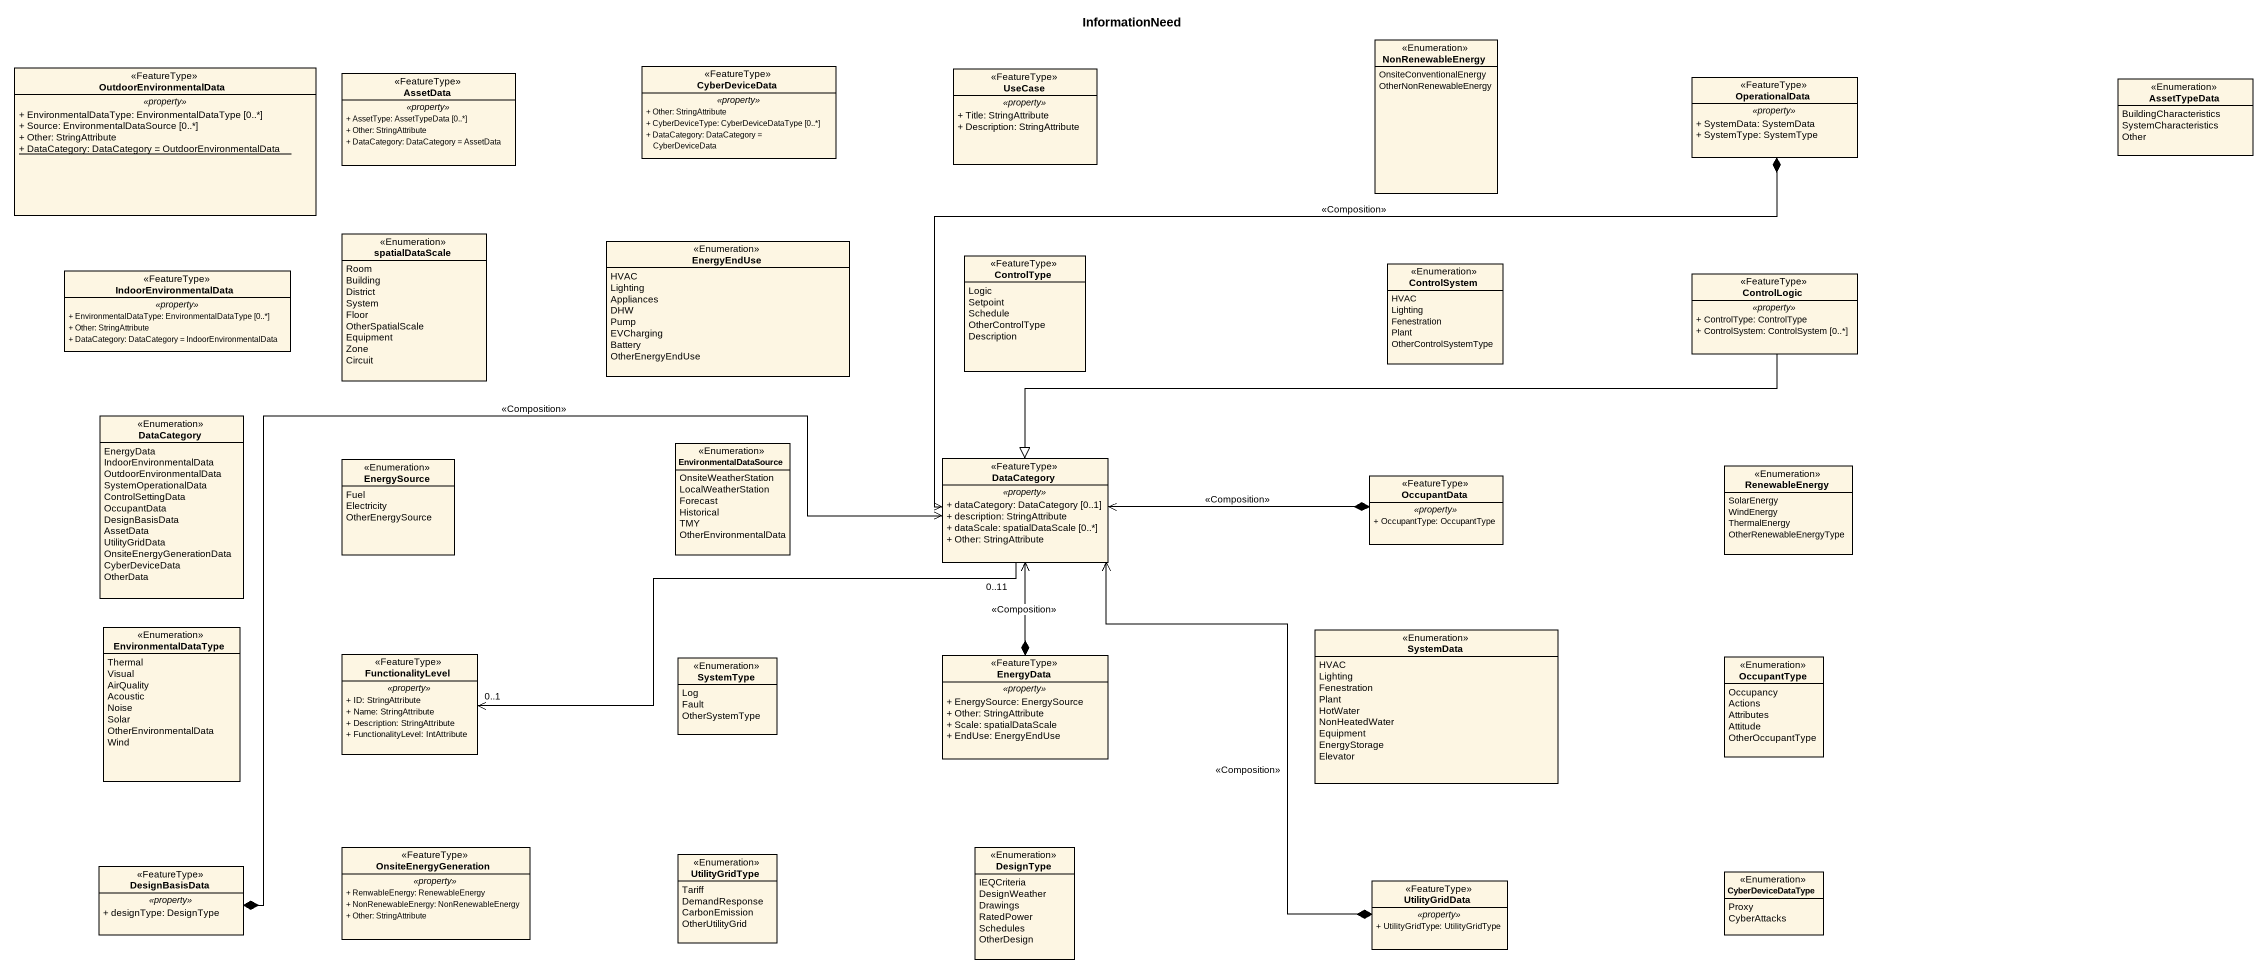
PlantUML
@startuml
title InformationNeed
hide circle
hide empty members
skinparam classAttributeIconSize 0
enum NonRenewableEnergy <<Enumeration>> {
  OnsiteConventionalEnergy
  OtherNonRenewableEnergy
}
class OutdoorEnvironmentalData <<FeatureType>> {
  .. <<property>> ..
  + EnvironmentalDataType: EnvironmentalDataType [0..*]
  + Source: EnvironmentalDataSource [0..*]
  + Other: StringAttribute
  {static} + DataCategory: DataCategory = OutdoorEnvironmentalData
}
class AssetData <<FeatureType>> {
  .. <<property>> ..
  + AssetType: AssetTypeData [0..*]
  + Other: StringAttribute
  + DataCategory: DataCategory = AssetData
}
class CyberDeviceData <<FeatureType>> {
  .. <<property>> ..
  + Other: StringAttribute
  + CyberDeviceType: CyberDeviceDataType [0..*]
  + DataCategory: DataCategory = CyberDeviceData
}
class "UseCase" as UseCase_ <<FeatureType>> {
  .. <<property>> ..
  + Title: StringAttribute
  + Description: StringAttribute
}
class OperationalData <<FeatureType>> {
  .. <<property>> ..
  + SystemData: SystemData
  + SystemType: SystemType
}
enum AssetTypeData <<Enumeration>> {
  BuildingCharacteristics
  SystemCharacteristics
  Other
}
enum spatialDataScale <<Enumeration>> {
  Room
  Building
  District
  System
  Floor
  OtherSpatialScale
  Equipment
  Zone
  Circuit
}
enum EnergyEndUse <<Enumeration>> {
  HVAC
  Lighting
  Appliances
  DHW
  Pump
  EVCharging
  Battery
  OtherEnergyEndUse
}
class IndoorEnvironmentalData <<FeatureType>> {
  .. <<property>> ..
  + EnvironmentalDataType: EnvironmentalDataType [0..*]
  + Other: StringAttribute
  + DataCategory: DataCategory = IndoorEnvironmentalData
}
enum ControlType <<FeatureType>> {
  Logic
  Setpoint
  Schedule
  OtherControlType
  Description
}
enum ControlSystem <<Enumeration>> {
  HVAC
  Lighting
  Fenestration
  Plant
  OtherControlSystemType
}
class ControlLogic <<FeatureType>> {
  .. <<property>> ..
  + ControlType: ControlType
  + ControlSystem: ControlSystem [0..*]
}
enum DataCategory <<Enumeration>> {
  EnergyData
  IndoorEnvironmentalData
  OutdoorEnvironmentalData
  SystemOperationalData
  ControlSettingData
  OccupantData
  DesignBasisData
  AssetData
  UtilityGridData
  OnsiteEnergyGenerationData
  CyberDeviceData
  OtherData
}
enum EnvironmentalDataSource <<Enumeration>> {
  OnsiteWeatherStation
  LocalWeatherStation
  Forecast
  Historical
  TMY
  OtherEnvironmentalData
}
enum EnergySource <<Enumeration>> {
  Fuel
  Electricity
  OtherEnergySource
}
class "DataCategory" as DataCategory_2 <<FeatureType>> {
  .. <<property>> ..
  + dataCategory: DataCategory [0..1]
  + description: StringAttribute
  + dataScale: spatialDataScale [0..*]
  + Other: StringAttribute
}
class OccupantData <<FeatureType>> {
  .. <<property>> ..
  + OccupantType: OccupantType
}
enum RenewableEnergy <<Enumeration>> {
  SolarEnergy
  WindEnergy
  ThermalEnergy
  OtherRenewableEnergyType
}
enum EnvironmentalDataType <<Enumeration>> {
  Thermal
  Visual
  AirQuality
  Acoustic
  Noise
  Solar
  OtherEnvironmentalData
  Wind
}
enum SystemData <<Enumeration>> {
  HVAC
  Lighting
  Fenestration
  Plant
  HotWater
  NonHeatedWater
  Equipment
  EnergyStorage
  Elevator
}
class FunctionalityLevel <<FeatureType>> {
  .. <<property>> ..
  + ID: StringAttribute
  + Name: StringAttribute
  + Description: StringAttribute
  + FunctionalityLevel: IntAttribute
}
enum SystemType <<Enumeration>> {
  Log
  Fault
  OtherSystemType
}
class EnergyData <<FeatureType>> {
  .. <<property>> ..
  + EnergySource: EnergySource
  + Other: StringAttribute
  + Scale: spatialDataScale
  + EndUse: EnergyEndUse
}
enum OccupantType <<Enumeration>> {
  Occupancy
  Actions
  Attributes
  Attitude
  OtherOccupantType
}
class OnsiteEnergyGeneration <<FeatureType>> {
  .. <<property>> ..
  + RenwableEnergy: RenewableEnergy
  + NonRenewableEnergy: NonRenewableEnergy
  + Other: StringAttribute
}
enum UtilityGridType <<Enumeration>> {
  Tariff
  DemandResponse
  CarbonEmission
  OtherUtilityGrid
}
enum DesignType <<Enumeration>> {
  IEQCriteria
  DesignWeather
  Drawings
  RatedPower
  Schedules
  OtherDesign
}
class DesignBasisData <<FeatureType>> {
  .. <<property>> ..
  + designType: DesignType
}
class UtilityGridData <<FeatureType>> {
  .. <<property>> ..
  + UtilityGridType: UtilityGridType
}
enum CyberDeviceDataType <<Enumeration>> {
  Proxy
  CyberAttacks
}
OperationalData *-left-> DataCategory_2 : <<Composition>>
ControlLogic -left-|> DataCategory_2
DataCategory_2 "0..11" -left-> "0..1" FunctionalityLevel
OccupantData *-left-> DataCategory_2 : <<Composition>>
EnergyData *-up-> DataCategory_2 : <<Composition>>
DesignBasisData *-right-> DataCategory_2 : <<Composition>>
UtilityGridData *-up-> DataCategory_2 : <<Composition>>
@enduml
